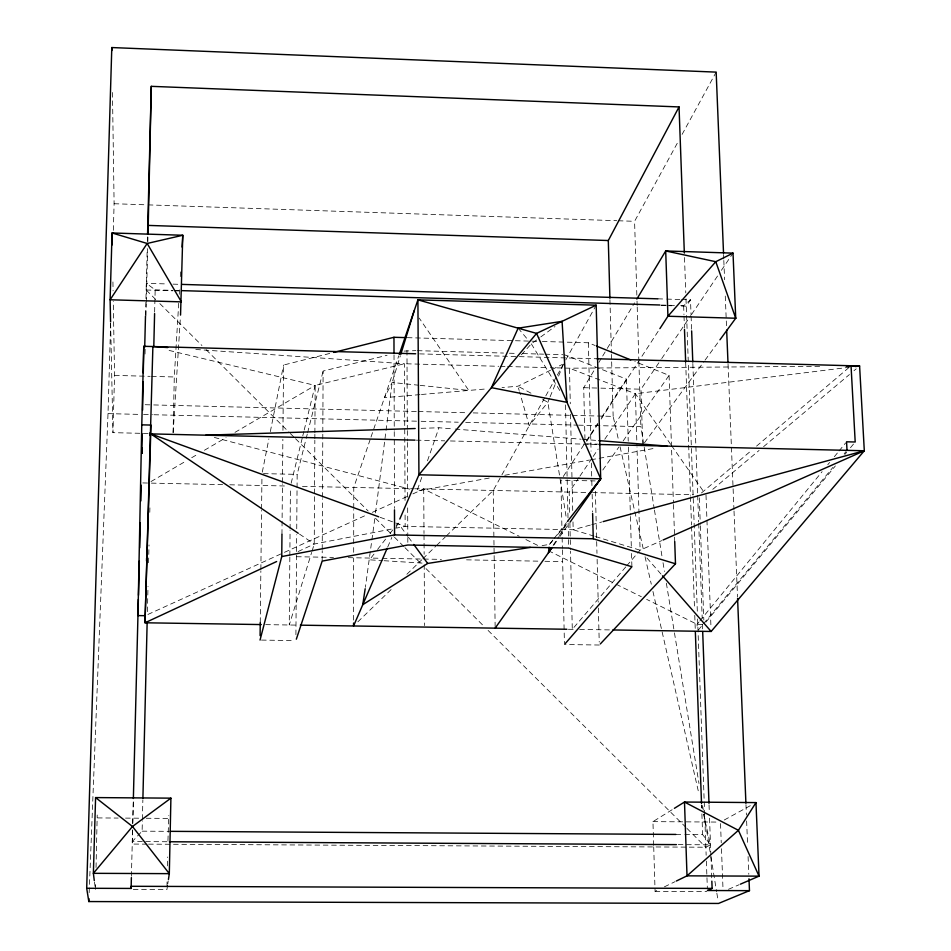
<?xml version="1.0" encoding="UTF-8"?>
<svg xmlns="http://www.w3.org/2000/svg" width="951" height="951" viewBox="0 0 951 951"><rect width="100%" height="100%" fill="white"/><g stroke="black" fill="none" stroke-linecap="round" stroke-linejoin="round"><path stroke-width="0.71" stroke-dasharray="4.75 3.57" d="M353.582 620.088L353.665 558.201M353.677 552.305L353.689 544.935M353.689 543.461L353.736 509.57M353.748 508.096L353.772 487.459L370.569 438.352M312.083 551.009L314.234 544.031L314.519 495.114M314.531 493.628L314.84 440.265M314.852 438.78L314.876 434.334M314.888 432.848L315.161 385.417L404.46 363.746L498.764 366.29M322.163 561.114L322.223 550.712M322.223 549.238L322.472 498.752M322.484 497.266L322.805 433.418M322.805 431.932L323.114 371.056L387.069 355.282M295.916 634.709L296.688 534.664M296.736 528.78L297.045 489.076M297.057 487.613L297.164 474.371L305.806 439.933M281.96 534.284L282.435 483.809M282.459 482.323L282.863 439.279M282.946 430.363L283.564 365.041L330.877 353.154M289.841 557.024L289.259 624.997L311.655 552.412M289.853 555.55L290.067 530.432M290.079 528.958L290.435 487.578M260.253 622.394L260.859 570.826M260.871 569.352L261.561 510.425M261.584 508.951L261.953 476.546M155.643 299.422L146.169 289.996L146.311 283.327L167.067 283.945M166.972 886.677L167.091 880.733M167.412 865.897L167.602 856.994M167.947 840.66L168.779 815.506M173.082 432.646L174.295 376.976L178.717 303.167M147.06 844.143L132.248 844.06L132.272 841.54L142.115 831.162L142.365 820.784M142.4 819.298L142.864 800.017M147.405 611.671L148.011 586.458M148.582 562.73L149.01 544.935M149.794 512.304L149.901 507.858M154.633 312.083L155.168 289.841L146.311 283.327M131.404 876.18L132.617 829.201M132.724 823.732L133.366 799.494M145.539 315.245L147.203 248.675M147.393 241.292L147.5 236.858M132.569 830.235L132.272 841.54L144.136 841.611M132.76 823.162L133.378 799.874M145.028 354.022L145.17 348.102M145.99 315.577L146.288 303.761M146.323 302.275L147.655 249.055M147.845 241.673L147.952 237.239M89.156 892.668L108.01 413.626L110.637 323.459M113.335 230.332L114.108 203.728L112.432 90.274M95.409 889.387L95.611 882.1M96.039 867.514L97.204 815.019M148.118 433.49L112.931 432.657L114.56 375.407L113.264 301.217M179.24 294.311L179.513 289.877M180.31 276.598L180.666 270.69M173.141 432.61L180.452 316.564M374.777 518.77L365.398 587.314M375.526 512.91L392.157 382.468L400.359 355.745M167.566 885.274L166.912 889.637L131.88 889.518M167.78 883.824L168.22 880.911M262.286 472.16L268.895 438.863M270.334 431.623L283.564 365.041M291.149 483.227L302.454 437.198M302.798 435.76L303.868 431.445M304.213 430.007L315.161 385.417L165.807 349.635M306.174 438.494L307.256 434.191M307.613 432.764L323.114 371.056M371.009 437.056L398.766 355.852M421.769 477.307L416.99 491.061L490.098 477.913M427.486 460.795L438.934 427.772L453.746 428.96M549.559 398.112L547.871 402.237L529.231 425.668L519.555 391.848M550.13 396.745L556.311 381.636M558.558 376.144L563.622 363.793M387.723 546.98L391.836 537.446M395.961 527.912L399.218 520.375M636.849 295.179L634.579 221.31L678.562 140.879M682.105 134.388L716.162 72.121M446.328 535.984L493.236 490.454L545.066 397.173M545.791 395.878L556.585 376.441M557.31 375.146L563.063 364.78M565.738 359.965L595.469 306.484M584.972 439.386L583.712 387.699L595.861 367.443M598.892 362.379L601.935 357.314M602.696 356.043L606.488 349.718M607.249 348.446L634.579 302.87M553.125 545.375L558.582 536.792M559.366 535.556L567.153 523.288L555.978 536.637M563.289 476.487L585.673 441.977M586.47 440.753L597.656 423.492M601.65 417.334L626.424 379.128L564.383 354.735M586.684 441.359L597.953 424.015M601.163 419.058L659.079 329.866M579.123 477.343L569.197 492.095L569.697 514.229M579.955 476.106L592.366 457.669M593.198 456.444L598.155 449.062M604.777 439.231L635.387 393.738L849.35 367.264M642.721 445.199L640.998 389.197L660.886 359.787M661.718 358.563L690.735 315.649M691.567 314.424L718.088 275.208M721.405 270.298L732.187 254.369M602.791 470.02L618.935 446.97M623.178 440.907L669.076 375.407L634.876 361.582M553.886 545.054L558.998 537.826M559.842 536.626L569.209 523.371M644.469 442.797L704.144 361.356M705.024 360.167L719.063 341.005M374.005 554.064L369.547 559.818L382.623 560.626M377.559 549.476L386.475 537.981M390.041 533.392L392.715 529.945M396.282 525.344L398.065 523.05L407.646 536.114M542.118 545.577L549.452 544.436L553.054 539.823M553.946 538.682L566.534 522.563M698.961 622.025L697.083 624.32L697.238 628.48M699.9 620.884L822.116 471.648M827.762 464.754L829.641 462.459M834.336 456.718L838.104 452.129M839.044 450.976L845.617 442.94M698.272 630.109L832.898 467.416M844.191 453.77L846.081 451.487M705.88 622.156L835.358 465.942M844.809 454.542L846.699 452.26M850.479 447.707L854.26 443.142M549.452 544.436L555.039 537.755M625.77 566.915L572.288 629.336L570.529 551.116M626.733 565.809L640.106 550.201L661.718 540.62M521.362 354.806L531.336 343.846L539.621 337.783M357.838 621.847L393.013 587.706M406.873 574.261L421.804 559.77M422.874 558.736L435.665 546.326M436.723 545.292L445.258 537.018M680.666 305.616L683.638 305.711L690.497 299.815L691.044 314.626M701.458 492.975L752.063 449.93M756.568 446.102L848.791 367.668M712.774 489.337L759.088 450.441M763.605 446.649L849.433 374.539M853.95 370.735L856.209 368.845M540.798 336.916L554.992 326.526M653.67 845.38L652.945 821.64L673.142 809.099M150.983 481.563L186.61 460.688M191.71 457.704L198.07 453.984M204.429 450.263L226.065 437.591M234.98 432.372L315.161 385.417M724.27 820L750.898 805.366M148.546 844.143L705.856 847.234L710.516 844.809L703.55 814.187M550.57 370.201L517.938 386.213L502.021 387.58M551.877 369.559L562.314 364.435M653.717 846.854L655.084 891.372L657.735 890.077M664.392 886.843L675.044 881.66M298.115 551.532L314.234 544.031L395.045 528.376M147.904 614.465L283.113 552.947M284.468 552.329L366.931 514.8M372.34 512.339L407.504 496.351M412.9 493.89L423.718 488.969L519.27 536.281M728.43 889.316L739.082 884.739M590.286 525.095L573.168 529.743L405.15 526.414L396.496 528.09M591.712 524.714L601.71 522.004M404.116 351.085L415.872 350.634M504.719 475.286L589.513 460.034M590.975 459.773L655.298 448.194M419.962 394.617L384.477 397.661L392.157 382.468L418.666 385.226M421.448 394.487L487.554 388.816M421.115 428.33L438.934 427.772M819.631 366.301L569.483 368.203L550.332 367.692M655.084 891.372L706.843 891.551M97.477 817.919L118.162 818.062M125.556 818.11L138.858 818.193M146.252 818.252L168.422 818.395M652.945 821.64L717.529 822.068M142.115 831.162L168.803 831.329M675.947 834.431L683.353 834.479M684.839 834.491L702.634 834.598L710.516 844.809L677.897 844.631M145.622 841.623L167.863 841.742M265.709 624.641L298.864 625.14M568.377 629.277L574.297 629.36M579.67 629.443L611.362 629.931M261.477 640.082L294.43 640.57M599.296 645.028L564.442 644.516L562.398 549.761M702.599 624.415L697.083 624.32L646.656 599.356M296.522 556.715L333.48 557.405M348.268 557.666L380.792 558.273M382.278 558.296L422.196 559.033M423.67 559.057L441.419 559.378M466.549 559.842L538.991 561.173M544.911 561.28L562.647 561.601M263.463 473.634L297.164 474.371M595.136 480.933L560.9 480.184L562.362 548.287M142.769 482.93L150.151 483.084M151.387 483.12L222.617 484.641M229.797 484.796L287.678 486.044M302.466 486.365L413.376 488.743M414.6 488.766L586.85 492.475M592.568 492.594L693.279 494.758M586.553 443.867L598.381 444.153M416.312 440.158L444.711 440.836M450.429 440.967L597.62 444.45M145.182 404.722L152.303 404.9M153.729 404.936L416.847 411.498M418.321 411.533L467.25 412.758M473.182 412.9L571.052 415.349M572.526 415.385L613.157 416.395L618.423 439.54M108.01 413.626L140.582 414.422M143.542 414.493L152.457 414.707M153.931 414.743L419.676 421.257M421.162 421.293L458.275 422.208M465.693 422.387L577.043 425.121M578.529 425.156L640.879 426.678L643.97 445.698M500.238 366.337L506.122 366.492M507.596 366.539L548.858 367.645M114.56 375.407L150.151 376.334M151.566 376.382L174.295 376.976M583.712 387.699L599.487 388.115M600.913 388.151L640.998 389.197M407.325 337.664L530.492 341.147M531.966 341.183L540.869 341.433M542.355 341.48L588.36 342.776L595.195 345.546M417.358 350.669L503.495 353.047M509.427 353.213L516.857 353.427M522.8 353.582L543.592 354.164M545.078 354.2L562.897 354.699M419.557 353.879L596.004 358.741M172.999 284.135L178.931 284.313M657.878 298.828L665.296 299.054M666.77 299.089L680.12 299.494M681.605 299.541L690.497 299.815L686.265 306.198L680.322 306.02M155.168 289.841L172.975 290.376M174.461 290.412L178.919 290.554M661.373 305.033L674.735 305.437M146.169 289.996L172.88 290.792M174.366 290.84L178.812 290.97M661.04 305.449L665.486 305.58M666.972 305.628L674.39 305.842M114.108 203.728L146.739 204.834M148.213 204.881L616.783 220.703M618.269 220.763L634.579 221.31M384.085 560.721L424.788 563.254M195.799 349.481L404.46 363.746L405.043 501.272M455.22 429.079L581.109 439.196M582.583 439.314L597.394 440.503M420.14 385.369L468.76 390.433L419.225 318.11M214.344 437.448L409.857 489.171M594.078 536.138L573.168 529.743L572.966 520.851M595.481 536.566L640.106 550.201L636.992 446.875M380.127 517.308L405.15 526.414L405.09 513.1M670.693 444.39L635.387 393.738L569.483 368.203L570.291 403.771M525.903 539.562L537.838 545.47M548.465 550.736L614.81 583.581M616.141 584.247L641.354 596.729M530.955 393.179L517.938 386.213L519.151 390.445M542.664 399.456L547.871 402.237L566.451 518.913M299.482 534.093L314.234 544.031M159.851 303.607L201.933 345.51M206.141 349.695L289.247 432.443M290.305 433.49L294.513 437.686M295.559 438.732L368.156 511.008M375.514 518.331L393.405 536.138M394.451 537.196L403.925 546.623M404.971 547.669L421.804 564.418M426.012 568.615L483.881 626.222M488.089 630.418L685.873 827.334M686.919 828.38L705.856 847.234M646.918 557.999L661.516 574.689M518.129 328.178L528.506 340.494M408.526 537.303L412.877 543.247M671.537 445.591L704.322 492.618M531.336 343.846L560.151 391.134M620.064 446.768L643.732 550.926M645.04 556.704L651.292 584.187M652.933 591.427L698.949 793.93M701.588 805.509L702.242 808.398M644.207 447.16L654.217 508.583M654.454 510.045L662.074 556.846M663.025 562.695L664.452 571.468M666.366 583.165L674.223 631.428M674.461 632.89L698.997 783.529M702.563 805.461L703.752 812.772M703.99 814.234L710.659 855.187M710.896 856.649L716.614 891.753M716.852 893.215L718.053 900.526M94.482 882.088L95.041 886.463M723.58 254.511L723.759 258.957M723.818 260.443L724.603 279.725M725.268 296.034L726.54 327.168M728.05 364.245L733.055 487.316M733.114 488.802L733.958 509.558M734.017 511.044L737.524 597.05M745.964 804.653L746.392 815.031M746.63 820.963L747.593 844.69M748.08 856.554L748.806 874.338M720.525 823.566L721.25 842.8M721.476 848.708L722.998 888.65M705.999 495.031L706.902 518.759M706.95 520.245L710.968 627.006M699.318 497.825L700.293 524.334M700.34 525.796L703.823 620.016M691.092 316.101L691.591 329.438M692.839 363.496L697.63 493.819M697.677 495.305L698.664 521.956M698.712 523.442L702.195 618.221M702.409 624.153L702.634 630.073M709.042 804.831L709.315 812.237M709.541 818.157L710.884 854.985M710.944 856.447L711.8 879.699M684.494 257.495L685.778 292.92M685.992 298.816L697.345 612.087M697.594 618.958L706.153 855.234M706.355 861.119L707.378 889.03M683.638 305.711L683.959 314.591M684.007 316.077L684.435 327.929M685.659 361.998L690.45 495.34M690.497 496.814L691.508 524.964M691.567 526.45L694.492 607.927M694.765 615.333L695.24 628.67M701.576 804.962L701.683 807.922M701.886 813.854L702.634 834.598M669.076 375.407L673.415 502.972M673.463 504.446L674.521 535.603M674.568 537.089L674.723 541.535M637.027 301.098L637.158 305.521M637.206 307.007L638.834 360.191M638.882 361.677L640.879 426.678M635.387 393.738L636.944 445.401M626.424 379.128L628.231 441.181M628.409 447.089L630.394 515.038M630.43 516.512L631.333 547.538M631.512 553.446L631.904 566.737M609.936 299.696L611.41 352.952M611.445 354.426L611.612 360.346M611.659 361.832L613.157 416.395M595.397 491.287L596.634 540.073M596.681 541.547L596.978 553.375M597.121 559.283L598.215 602.161M598.369 608.069L599.225 642.068M588.36 342.776L591.07 451.166M591.367 463.042L591.772 479.375M591.807 480.861L591.962 486.805M592.152 494.235L592.592 512.042M570.529 414.149L572.015 479.352M572.05 480.837L572.764 511.959M569.899 523.086L570.493 549.642M565.5 404.912L568.092 521.493M568.127 522.967L568.686 548.049M110.625 323.388L112.931 432.657M112.931 281.936L113.086 290.84M493.236 490.454L494.021 546.718M494.045 548.204L494.128 554.124M494.151 555.61L495.138 626.673M423.718 488.969L424.003 533.511M424.015 534.997L424.134 554.302M424.194 564.704L424.586 625.58M406.969 350.384L407.313 429.115M407.325 430.601L407.373 441.002M407.373 442.488L407.622 497.456M407.67 507.858L407.801 536.091M407.801 537.577L407.836 545.006M394.023 354.985L394.249 430.209M394.249 431.683L394.487 508.369"/><path stroke-width="1.43" d="M353.57 623.036L353.57 625.984L387.128 548.347M260.039 640.071L281.758 556.561L281.96 534.284M723.521 253.025L716.162 72.121L111.802 47.55L86.696 888.282L131.131 888.436L131.155 886.284L712.121 888.424L711.847 881.149M260.099 635.648L260.253 622.394M141.818 453.199L142.174 433.894M142.602 410.143L143.114 381.933M143.28 373.018L143.767 346.295L415.682 353.772M141.782 424.847L137.954 615.582L145.206 615.701L150.983 425.061L141.782 424.847L143.767 346.295M94.292 880.626L93.376 873.327L95.587 797.58L170.907 798.151L169.314 873.648L168.434 879.461M148.023 234.279L151.292 86.339L679.038 106.928L684.34 253.061M145.206 615.44L145.028 622.786L261.299 624.569M146.537 561.007L146.609 558.071M276.634 561.53L145.028 622.786L152.885 346.544L167.685 347.555M142.9 798.543L147.155 622.049M153.8 346.2L154.597 313.568M131.131 888.436L131.369 877.618M133.366 798.495L138.359 599.368M138.501 595.278L139.333 560.947M139.69 547.859L140.284 522.705M140.867 500.927L141.235 485.236M142.068 453.389L142.163 448.111M144.707 347.163L145.491 315.982M147.583 233.91L151.292 86.339M149.985 435.57L150.08 432.598M748.984 878.795L749.471 890.659L718.528 903.45L88.812 901.56L88.93 898.6M182.081 247.07L182.782 235.266L112.075 232.971L110.114 299.767L110.589 321.913M180.547 315.09L182.782 235.266L147.155 243.468L112.075 232.971L112.277 244.835M549.119 547.205L548.454 552.745L551.568 547.835M365.172 588.764L362.771 604.693L427.688 563.444L530.385 547.407M400.799 354.343L414.184 310.763M296.332 639.191L322.163 561.114L407.836 545.006L568.686 548.049L631.904 566.737L565.405 643.411M399.254 354.45L417.917 299.85L596.182 305.188L600.699 478.805L570.053 522.17M399.8 519.032L418.927 474.787L536.578 333.397L596.182 305.188M609.9 298.222L608.307 240.532L679.038 106.928M636.849 299.066L665.7 250.957L733.019 253.132L735.729 318.24L719.943 339.804M674.402 808.314L684.494 802.038L755.974 802.585L738.404 830.318L687.014 875.847L676.363 881.018M659.887 328.63L667.935 316.243L715.782 261.703L733.019 253.132M495.162 628.147L552.186 547.455M589.216 494.021L600.699 478.805L536.578 333.397L417.917 299.85L418.927 474.787L600.699 478.805L567.438 521.41M612.848 629.954L711.146 631.464L864.304 450.762L859.597 365.992L596.812 358.765M600.319 643.946L675.483 563.788L674.723 541.535M170.907 798.151L132.486 826.49L93.376 873.327L169.314 873.648L132.486 826.49L95.587 797.58M663.061 540.013L864.304 450.762L599.106 444.486M712.121 888.424L707.425 890.505L749.471 890.659M740.413 884.168L759.041 876.144L755.974 802.585M603.136 521.612L864.304 450.762M333.742 352.429L393.964 337.284L405.839 337.629M281.758 556.561L394.558 534.914L593.258 538.777L675.483 563.788M855.211 366.539L859.597 365.992L846.283 366.099M205.785 435.178L415.171 428.521M170.288 831.34L675.947 834.431M169.349 841.754L676.411 844.619M300.338 625.164L566.891 629.253M298.257 533.261L150.769 433.882L415.016 440.135M181.903 284.397L657.878 298.828M181.879 290.637L659.887 304.998M148.249 225.411L608.307 240.532M598.88 440.622L666.996 446.09M150.769 433.882L378.736 516.809M596.562 346.093L630.763 359.918M662.49 575.807L711.146 631.464M413.744 544.436L427.688 563.444M86.696 888.282L88.812 901.56M851.038 365.755L855.199 442.001L846.556 441.799L847.02 450.358M726.659 330.14L727.99 362.759M737.584 598.536L745.905 803.167M691.639 330.912L692.78 362.01M702.682 631.547L708.994 803.345M684.482 329.415L685.659 361.998M695.347 631.63L701.517 803.488M592.628 513.528L593.258 538.777M111.802 47.55L111.849 50.498M393.964 337.284L394.011 353.51M394.487 509.843L394.558 534.914M518.129 328.178L491.429 387.663L566.974 402.332L562.089 321.331L518.129 328.178M147.155 243.468L110.114 299.767L181.379 301.871L147.155 243.468M759.041 876.144L687.014 875.847L684.494 802.038L738.404 830.318L759.041 876.144M735.729 318.24L667.935 316.243L665.7 250.957L715.782 261.703L735.729 318.24"/></g></svg>
